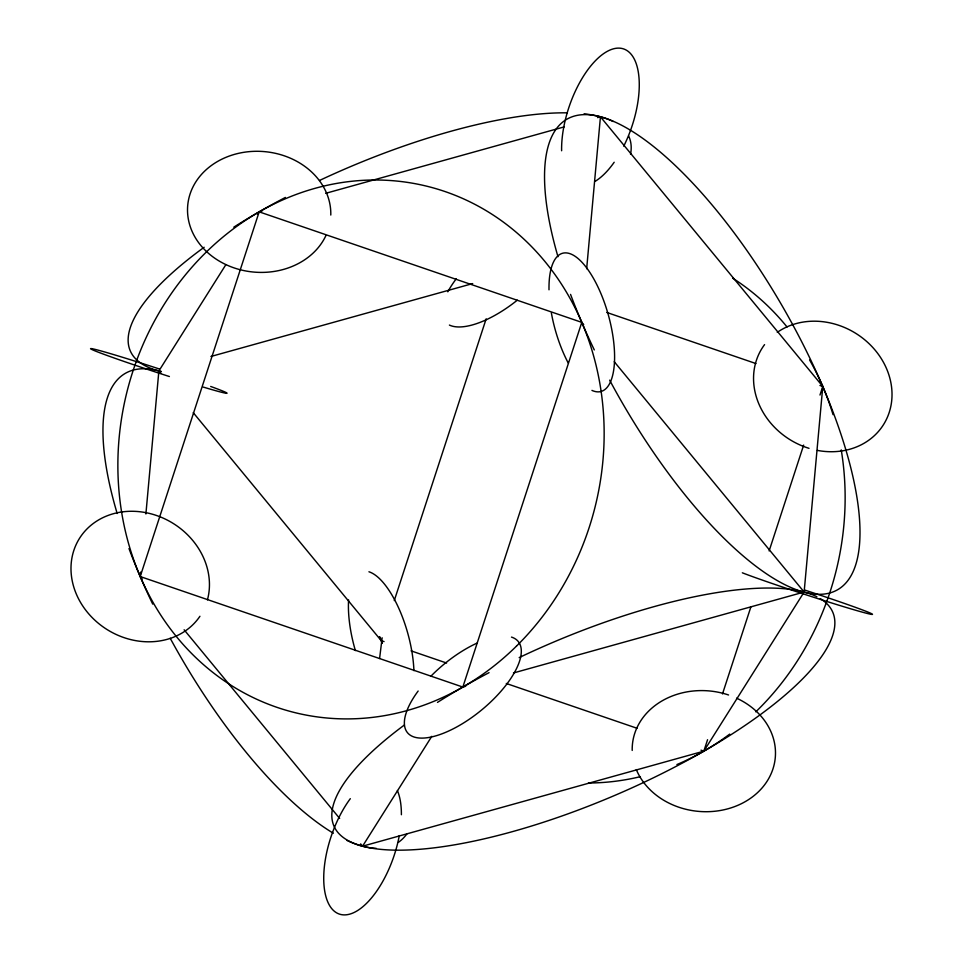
<?xml version="1.0" encoding="UTF-8"?>
<svg xmlns="http://www.w3.org/2000/svg" width="963" height="963" viewBox="0 0 963 963"><rect width="100%" height="100%" fill="white"/><g stroke="black" fill="none" stroke-linecap="round" stroke-linejoin="round"><path stroke-width="1.44" d="M140.622 572.082L140.213 576.548L142.127 578.859M145.895 513.977L158.871 370.972L225.727 264.885M379.591 658.511L382.142 637.771M586.66 268.737L600.443 116.8L597.554 117.606M394.276 600.587L486.159 318.837M262.056 211.041L259.167 211.848L140.213 576.548L462.842 687.064L581.784 322.364L259.167 211.848L257.566 214.376M707.564 739.716L703.833 751.152L362.557 846.2L360.644 843.889M722.491 693.95L750.947 606.702M769.136 550.92L803.66 445.087M819.982 395.035L822.787 386.452L600.443 116.8M362.557 846.2L431.797 736.322M325.687 193.322L564.294 126.863M210.933 356.479L472.677 283.579M462.842 687.064L465.731 686.27M513.46 672.968L804.129 592.028L822.787 386.452L819.946 385.477M606.75 312.445L755.979 363.569M384.056 641.599L381.216 640.636L193.226 412.646M411.057 650.856L446.591 663.025M506.285 683.477L637.037 728.269M700.992 750.177L703.833 751.152L804.129 592.028L614.238 361.715M581.784 322.364L583.698 324.687M158.871 370.972L160.785 373.295M184.114 629.778L339.65 818.43M732.674 278.163A271.361 241.027 -75.1 0 1 787.036 326.963M809.594 359.945A271.361 241.027 -75.1 0 1 833.043 414.644M841.229 449.877A271.361 241.027 -75.1 0 1 755.799 711.838M729.713 734.107A271.361 241.027 -75.1 0 1 676.905 764.562M640.371 776.66A271.361 241.027 -75.1 0 1 588.453 783.003M379.566 636.699A271.361 241.027 -75.1 0 0 382.347 643.236A271.361 93.483 60.1 0 0 379.518 636.712M557.974 256.724A271.361 93.483 60.1 0 1 691.53 181.863A271.361 93.483 60.1 0 1 853.928 569.735A271.361 93.483 60.1 0 1 609.663 380.168M594.303 349.93A271.361 93.483 60.1 0 1 570.553 294.389M628.634 136.012A271.361 82.505 -23.2 0 1 630.548 154.297M204.168 247.25A271.361 82.505 -23.2 0 0 161.375 371.61A271.361 93.483 60.1 0 0 117.173 513.508M233.804 227.16A271.361 82.505 -23.2 0 1 285.373 197.439M319.511 180.466A271.361 82.505 -23.2 0 1 567.147 112.84M584.084 113.839A271.361 82.505 -23.2 0 1 613.19 121.507M376.136 848.319A271.361 93.483 60.1 0 1 347.077 840.506M333.367 833.224A271.361 93.483 60.1 0 1 170.21 638.264M152.732 604.102A271.361 93.483 60.1 0 1 128.982 548.561M407.024 833.693A271.361 93.483 60.1 0 1 398.249 842.42M820.259 598.601A271.361 82.505 -23.2 0 1 702.208 752.091A271.361 82.505 -23.2 0 1 381.89 849.462A271.361 82.505 -23.2 0 1 404.376 725.019M437.479 702.388A271.361 82.505 -23.2 0 1 489.048 672.655M519.177 657.585A271.361 82.505 -23.2 0 1 816.877 596.723M517.3 300.179A71.731 29.624 -39.5 0 1 449.408 325.073M447.819 291.813A71.731 29.624 -39.5 0 1 456.245 278.837M210.68 386.452A71.731 2.058 18.1 0 1 203.217 387.066M169.392 376.533A71.731 2.058 18.1 0 1 90.859 348.967A71.731 2.058 18.1 0 1 159.473 369.01M325.879 235.646A71.731 60.464 5.2 0 1 208.802 253.594A71.731 60.464 5.2 0 1 232.288 155.031A71.731 60.464 5.2 0 1 330.791 215.05M561.622 150.758A71.731 32.898 -71.1 0 1 617.271 48.162A71.731 32.898 -71.1 0 1 623.747 146.159M614.189 162.253A71.731 32.898 -71.1 0 1 595.327 181.237M804.719 590.054A71.731 2.058 18.1 0 1 871.659 613.72A71.731 2.058 18.1 0 1 823.534 600.418A71.731 2.058 18.1 0 1 742.341 572.804M511.485 637.097A71.731 29.624 -39.5 0 1 499.701 692.698A71.731 29.624 -39.5 0 1 421.12 738.103A71.731 29.624 -39.5 0 1 418.147 691.025M430.75 676.351A71.731 29.624 -39.5 0 1 476.89 643.176M397.382 790.551A71.731 32.898 -71.1 0 1 401.39 814.722M399.296 835.583A71.731 32.898 -71.1 0 1 334.955 911.732A71.731 32.898 -71.1 0 1 350.315 798.664M736.587 698.163A71.731 60.464 5.2 0 1 750.971 797.978A71.731 60.464 5.2 0 1 636.302 769.581M632.21 750.442A71.731 60.464 5.2 0 1 728.57 694.985M777.273 332.355A71.731 62.523 32.2 0 1 888.512 373.74A71.731 62.523 32.2 0 1 817.394 450.407M809.016 448.325A71.731 62.523 32.2 0 1 764.562 344.622M355.383 650.591A71.731 27.578 74.4 0 1 348.594 599.925M368.937 571.781A71.731 27.578 74.4 0 1 413.921 670.645M199.931 616.272A71.731 62.523 32.2 0 1 83.588 607.22A71.731 62.523 32.2 0 1 127.429 511.401A71.731 62.523 32.2 0 1 207.442 599.853M549.006 289.803A71.731 27.578 74.4 0 1 577.644 258.192A71.731 27.578 74.4 0 1 613.792 342.876A71.731 27.578 74.4 0 1 591.944 390.4M568.254 363.039A71.731 27.578 74.4 0 1 551.366 312.891M516.517 646.077A271.361 241.027 -75.1 0 0 445.111 191.577A271.361 241.027 -75.1 0 0 121.386 510.715A271.361 241.027 -75.1 0 0 516.517 646.077"/></g></svg>
